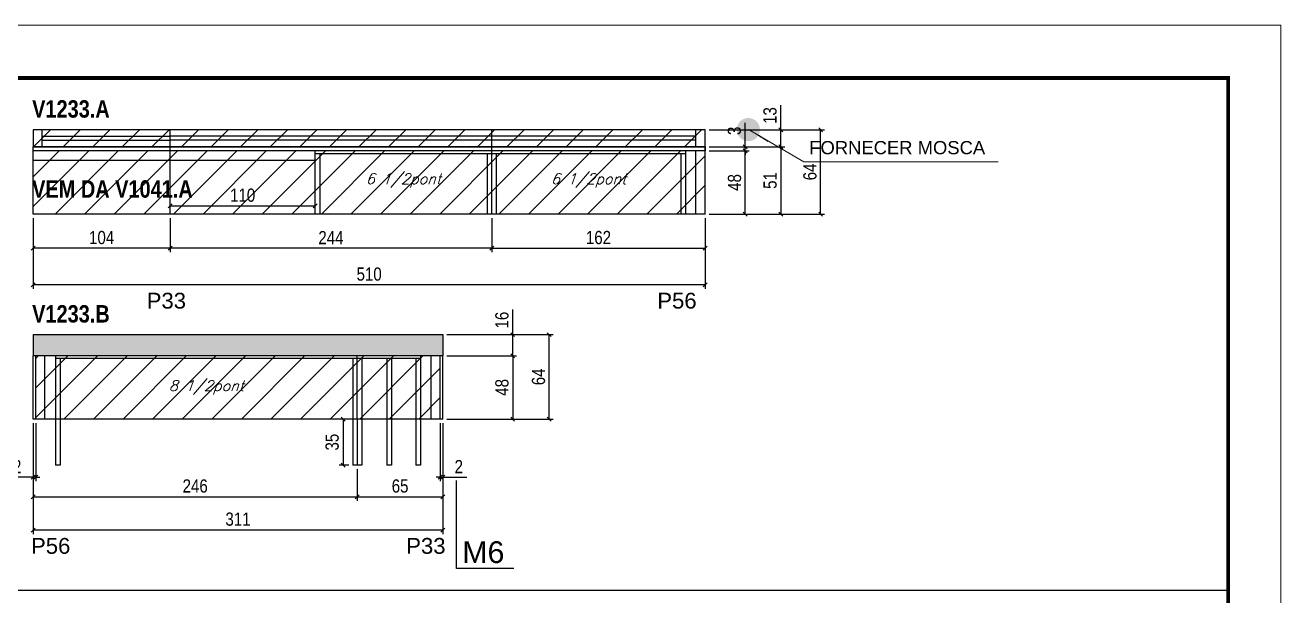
# Model space of a CAD drawing. Extents: x 3309 to 9563, y -2522 to 14608.
# Drawn here: x 5440 to 6393, y 7284 to 7716 of the extents above; entities that cross this region are included whole.
import ezdxf

# ---------------------------------------------------------------- set-up
doc = ezdxf.new("R2010")
doc.units = 0
doc.linetypes.add('DASHED', pattern=[0.75, 0.5, -0.25])
for name, color, linetype in [('5', 5, 'Continuous'), ('COTA', 241, 'Continuous'), ('NOMENCLATURA', 7, 'Continuous'), ('Painéis', 200, 'Continuous'), ('SARR_2.2x7', 40, 'Continuous'), ('SARR_3.5x7', 81, 'Continuous'), ('SARR_EDITAR', 141, 'Continuous'), ('texto', 7, 'Continuous')]:
    doc.layers.add(name, color=color, linetype=linetype)
for name, color, linetype, lineweight in [('CARIMBO', 255, 'Continuous', 9), ('Folhas', 255, 'Continuous', 9), ('Hachura', 251, 'Continuous', 9), ('SARRAFO DE PRESSAO', 251, 'DASHED', 9)]:
    doc.layers.add(name, color=color, linetype=linetype, lineweight=lineweight)
doc.styles.add('ARIAL', font='arial.ttf')
doc.styles.add('COTA TECNICA', font='techl___.ttf', dxfattribs={"height": 10})
doc.styles.add('Romans', font='romans.shx')
doc.styles.get("Standard").update_dxf_attribs({"font": 'arial.ttf'})
doc.styles.add('TECNICA', font='techb___.ttf', dxfattribs={"height": 10})
doc.dimstyles.new('3x', dxfattribs={"dimtxt": 10, "dimasz": 5, "dimexe": 7, "dimexo": 5, "dimgap": 4, "dimtad": 1, "dimdec": 4, "dimlfac": 0.333333, "dimdsep": 46, "dimtxsty": 'Standard', "dimblk": 'DOT', "dimcen": 0.09, "dimclrd": 1, "dimclre": 1, "dimclrt": 2, "dimadec": 0, "dimazin": 2, "dimtfac": 1, "dimtdec": 4, "dimtmove": 0, "dimatfit": 3, "dimldrblk": 'DOT', "dimfxl": 1, "dimtolj": 1, "dimtzin": 0, "dimlwd": 9, "dimlwe": 9, "dimarcsym": 0})
doc.dimstyles.new('PAINEL', dxfattribs={"dimtxt": 10, "dimasz": 3, "dimexe": 3, "dimexo": 3, "dimgap": 3, "dimtad": 1, "dimdec": 1, "dimzin": 12, "dimdsep": 46, "dimtxsty": 'COTA TECNICA', "dimblk1": 'OBLIQUE', "dimblk2": 'OBLIQUE', "dimsah": 1, "dimcen": 0.9, "dimclrd": 4, "dimclre": 4, "dimclrt": 240, "dimadec": 1, "dimazin": 3, "dimtfac": 1, "dimtdec": 1, "dimtmove": 0, "dimatfit": 3, "dimfxl": 1, "dimtolj": 1, "dimtzin": 12, "dimarcsym": 0})

# ---------------------------------------------------------------- blocks, each defined once
blk = doc.blocks.new('9999999999')
at = {"layer": 'Folhas'}
blk.add_lwpolyline([(98138.98, 34190.21), (99623.98, 34190.21), (99623.98, 35240.21), (98138.98, 35240.21)], close=True, dxfattribs=at)
at = {"layer": 'Folhas', "color": 30, "const_width": 3}
blk.add_lwpolyline([(98213.98, 34230.21), (99583.98, 34230.21), (99583.98, 35200.21), (98213.98, 35200.21)], close=True, dxfattribs=at)
blk = doc.blocks.new('_Oblique')
at = {"color": 0, "linetype": 'ByBlock', "lineweight": -2}
blk.add_line((-0.5, -0.5), (0.5, 0.5), dxfattribs=at)
blk = doc.blocks.new('*D2700')
at = {"layer": 'COTA', "color": 4, "linetype": 'ByBlock', "lineweight": -2, "transparency": 16777216}
for p, q in [((5550.06, 7570.1), (5550.06, 7544.19)), ((5794.06, 7570.1), (5794.06, 7544.19)), ((5794.06, 7547.19), (5550.06, 7547.19))]:
    blk.add_line(p, q, dxfattribs=at)
at = {"layer": 'Defpoints', "color": 0, "linetype": 'ByBlock', "transparency": 16777216}
for p in [(5550.06, 7573.1), (5794.06, 7573.1), (5550.06, 7547.19)]:
    blk.add_point(p, dxfattribs=at)
at = {"layer": 'COTA', "color": 4, "linetype": 'ByBlock', "lineweight": -2, "transparency": 16777216, "xscale": 3, "yscale": 3, "zscale": 3, "rotation": 180}
blk.add_blockref('_Oblique', (5550.06, 7547.19), dxfattribs=at)
at = {"layer": 'COTA', "color": 4, "linetype": 'ByBlock', "lineweight": -2, "transparency": 16777216, "xscale": 3, "yscale": 3, "zscale": 3}
blk.add_blockref('_Oblique', (5794.06, 7547.19), dxfattribs=at)
at = {"layer": 'COTA', "color": 240, "linetype": 'ByBlock', "transparency": 16777216, "insert": (5672.06, 7555.26), "char_height": 10, "attachment_point": 5, "style": 'COTA TECNICA'}
blk.add_mtext('\\A1;244', dxfattribs=at)
blk = doc.blocks.new('*D2701')
at = {"layer": 'COTA', "color": 4, "linetype": 'ByBlock', "lineweight": -2, "transparency": 16777216}
for p, q in [((5446.06, 7570.1), (5446.06, 7544.19)), ((5550.06, 7570.1), (5550.06, 7544.19)), ((5550.06, 7547.19), (5446.06, 7547.19))]:
    blk.add_line(p, q, dxfattribs=at)
at = {"layer": 'Defpoints', "color": 0, "linetype": 'ByBlock', "transparency": 16777216}
for p in [(5446.06, 7573.1), (5550.06, 7573.1), (5446.06, 7547.19)]:
    blk.add_point(p, dxfattribs=at)
at = {"layer": 'COTA', "color": 4, "linetype": 'ByBlock', "lineweight": -2, "transparency": 16777216, "xscale": 3, "yscale": 3, "zscale": 3, "rotation": 180}
blk.add_blockref('_Oblique', (5446.06, 7547.19), dxfattribs=at)
at = {"layer": 'COTA', "color": 4, "linetype": 'ByBlock', "lineweight": -2, "transparency": 16777216, "xscale": 3, "yscale": 3, "zscale": 3}
blk.add_blockref('_Oblique', (5550.06, 7547.19), dxfattribs=at)
at = {"layer": 'COTA', "color": 240, "linetype": 'ByBlock', "transparency": 16777216, "insert": (5498.06, 7555.29), "char_height": 10, "attachment_point": 5, "style": 'COTA TECNICA'}
blk.add_mtext('\\A1;104', dxfattribs=at)
blk = doc.blocks.new('*D2708')
at = {"layer": 'COTA', "color": 4, "linetype": 'ByBlock', "lineweight": -2, "transparency": 16777216}
for p, q in [((5446.06, 7570.1), (5446.06, 7516.48)), ((5956.06, 7570.1), (5956.06, 7516.48)), ((5956.06, 7519.48), (5446.06, 7519.48))]:
    blk.add_line(p, q, dxfattribs=at)
at = {"layer": 'Defpoints', "color": 0, "linetype": 'ByBlock', "transparency": 16777216}
for p in [(5446.06, 7573.1), (5956.06, 7573.1), (5446.06, 7519.48)]:
    blk.add_point(p, dxfattribs=at)
at = {"layer": 'COTA', "color": 4, "linetype": 'ByBlock', "lineweight": -2, "transparency": 16777216, "xscale": 3, "yscale": 3, "zscale": 3, "rotation": 180}
blk.add_blockref('_Oblique', (5446.06, 7519.48), dxfattribs=at)
at = {"layer": 'COTA', "color": 4, "linetype": 'ByBlock', "lineweight": -2, "transparency": 16777216, "xscale": 3, "yscale": 3, "zscale": 3}
blk.add_blockref('_Oblique', (5956.06, 7519.48), dxfattribs=at)
at = {"layer": 'COTA', "color": 240, "linetype": 'ByBlock', "transparency": 16777216, "insert": (5701.06, 7527.59), "char_height": 10, "attachment_point": 5, "style": 'COTA TECNICA'}
blk.add_mtext('\\A1;510', dxfattribs=at)
blk = doc.blocks.new('*D2709')
at = {"layer": 'COTA', "color": 4, "lineweight": -2, "transparency": 16777216}
for p, q in [((5794.06, 7570.1), (5794.06, 7544.19)), ((5956.06, 7570.1), (5956.06, 7544.19)), ((5794.06, 7547.19), (5956.06, 7547.19))]:
    blk.add_line(p, q, dxfattribs=at)
at = {"layer": 'Defpoints', "color": 0, "transparency": 16777216}
for p in [(5794.06, 7573.1), (5956.06, 7573.1), (5956.06, 7547.19)]:
    blk.add_point(p, dxfattribs=at)
at = {"layer": 'COTA', "color": 4, "lineweight": -2, "transparency": 16777216, "xscale": 3, "yscale": 3, "zscale": 3, "rotation": 180}
blk.add_blockref('_Oblique', (5794.06, 7547.19), dxfattribs=at)
at = {"layer": 'COTA', "color": 4, "lineweight": -2, "transparency": 16777216, "xscale": 3, "yscale": 3, "zscale": 3}
blk.add_blockref('_Oblique', (5956.06, 7547.19), dxfattribs=at)
at = {"layer": 'COTA', "color": 240, "transparency": 16777216, "insert": (5875.06, 7555.29), "char_height": 10, "attachment_point": 5, "style": 'COTA TECNICA'}
blk.add_mtext('\\A1;162', dxfattribs=at)
blk = doc.blocks.new('*D2710')
at = {"layer": 'COTA', "color": 4, "lineweight": -2, "transparency": 16777216}
for p, q in [((5959.06, 7624.1), (6016.46, 7624.1)), ((6013.46, 7624.1), (6013.46, 7573.1)), ((5959.06, 7573.1), (6016.46, 7573.1))]:
    blk.add_line(p, q, dxfattribs=at)
at = {"layer": 'Defpoints', "color": 0, "transparency": 16777216}
for p in [(5956.06, 7624.1), (5956.06, 7573.1), (6013.46, 7573.1)]:
    blk.add_point(p, dxfattribs=at)
at = {"layer": 'COTA', "color": 4, "lineweight": -2, "transparency": 16777216, "xscale": 3, "yscale": 3, "zscale": 3}
for p, rotation in [((6013.46, 7624.1), 90), ((6013.46, 7573.1), 270)]:
    blk.add_blockref('_Oblique', p, dxfattribs=dict(at, rotation=rotation))
at = {"layer": 'COTA', "color": 240, "transparency": 16777216, "insert": (6005.35, 7598.6), "char_height": 10, "attachment_point": 5, "rotation": 90, "style": 'COTA TECNICA'}
blk.add_mtext('\\A1;51', dxfattribs=at)
blk = doc.blocks.new('*D2711')
at = {"layer": 'COTA', "color": 4, "lineweight": -2, "transparency": 16777216}
for p, q in [((6013.46, 7637.1), (6013.46, 7655.62)), ((5959.06, 7637.1), (6016.46, 7637.1)), ((6013.46, 7624.1), (6013.46, 7637.1)), ((5959.06, 7624.1), (6016.46, 7624.1))]:
    blk.add_line(p, q, dxfattribs=at)
at = {"layer": 'Defpoints', "color": 0, "transparency": 16777216}
for p in [(5956.06, 7637.1), (6013.46, 7637.1), (5956.06, 7624.1)]:
    blk.add_point(p, dxfattribs=at)
at = {"layer": 'COTA', "color": 4, "lineweight": -2, "transparency": 16777216, "xscale": 3, "yscale": 3, "zscale": 3}
for p, rotation in [((6013.46, 7637.1), 90), ((6013.46, 7624.1), 270)]:
    blk.add_blockref('_Oblique', p, dxfattribs=dict(at, rotation=rotation))
at = {"layer": 'COTA', "color": 240, "transparency": 16777216, "insert": (6005.24, 7647.86), "char_height": 10, "attachment_point": 5, "rotation": 90, "style": 'COTA TECNICA'}
blk.add_mtext('\\A1;13', dxfattribs=at)
blk = doc.blocks.new('*D2702')
at = {"layer": 'COTA', "color": 4, "lineweight": -2, "transparency": 16777216}
for p, q in [((5959.06, 7637.1), (6046.66, 7637.1)), ((6043.66, 7573.1), (6043.66, 7637.1)), ((5959.06, 7573.1), (6046.66, 7573.1))]:
    blk.add_line(p, q, dxfattribs=at)
at = {"layer": 'Defpoints', "color": 0, "transparency": 16777216}
for p in [(5956.06, 7637.1), (6043.66, 7637.1), (5956.06, 7573.1)]:
    blk.add_point(p, dxfattribs=at)
at = {"layer": 'COTA', "color": 4, "lineweight": -2, "transparency": 16777216, "xscale": 3, "yscale": 3, "zscale": 3}
for p, rotation in [((6043.66, 7637.1), 90), ((6043.66, 7573.1), 270)]:
    blk.add_blockref('_Oblique', p, dxfattribs=dict(at, rotation=rotation))
at = {"layer": 'COTA', "color": 240, "transparency": 16777216, "insert": (6035.56, 7605.1), "char_height": 10, "attachment_point": 5, "rotation": 90, "style": 'COTA TECNICA'}
blk.add_mtext('\\A1;64', dxfattribs=at)
blk = doc.blocks.new('*D2704')
at = {"layer": 'COTA', "color": 4, "lineweight": -2, "transparency": 16777216}
for p, q in [((5550.06, 7576.1), (5550.06, 7582.34)), ((5550.06, 7579.34), (5660.06, 7579.34)), ((5660.06, 7576.1), (5660.06, 7582.34))]:
    blk.add_line(p, q, dxfattribs=at)
at = {"layer": 'Defpoints', "color": 0, "transparency": 16777216}
for p in [(5660.06, 7579.34), (5550.06, 7573.1), (5660.06, 7573.1)]:
    blk.add_point(p, dxfattribs=at)
at = {"layer": 'COTA', "color": 4, "lineweight": -2, "transparency": 16777216, "xscale": 3, "yscale": 3, "zscale": 3, "rotation": 180}
blk.add_blockref('_Oblique', (5550.06, 7579.34), dxfattribs=at)
at = {"layer": 'COTA', "color": 4, "lineweight": -2, "transparency": 16777216, "xscale": 3, "yscale": 3, "zscale": 3}
blk.add_blockref('_Oblique', (5660.06, 7579.34), dxfattribs=at)
at = {"layer": 'COTA', "color": 240, "transparency": 16777216, "insert": (5605.06, 7587.44), "char_height": 10, "attachment_point": 5, "style": 'COTA TECNICA'}
blk.add_mtext('\\A1;110', dxfattribs=at)
blk = doc.blocks.new('*D2705')
at = {"layer": 'COTA', "color": 4, "lineweight": -2, "transparency": 16777216}
for p, q in [((5959.06, 7621.1), (5989.42, 7621.1)), ((5986.42, 7573.1), (5986.42, 7621.1)), ((5959.06, 7573.1), (5989.42, 7573.1))]:
    blk.add_line(p, q, dxfattribs=at)
at = {"layer": 'Defpoints', "color": 0, "transparency": 16777216}
for p in [(5956.06, 7621.1), (5986.42, 7621.1), (5956.06, 7573.1)]:
    blk.add_point(p, dxfattribs=at)
at = {"layer": 'COTA', "color": 4, "lineweight": -2, "transparency": 16777216, "xscale": 3, "yscale": 3, "zscale": 3}
for p, rotation in [((5986.42, 7621.1), 90), ((5986.42, 7573.1), 270)]:
    blk.add_blockref('_Oblique', p, dxfattribs=dict(at, rotation=rotation))
at = {"layer": 'COTA', "color": 240, "transparency": 16777216, "insert": (5978.32, 7597.1), "char_height": 10, "attachment_point": 5, "rotation": 90, "style": 'COTA TECNICA'}
blk.add_mtext('\\A1;48', dxfattribs=at)
blk = doc.blocks.new('*D2706')
at = {"layer": 'COTA', "color": 4, "lineweight": -2, "transparency": 16777216}
for p, q in [((5986.42, 7624.1), (5986.42, 7642.43)), ((5959.06, 7624.1), (5989.42, 7624.1)), ((5986.42, 7621.1), (5986.42, 7624.1)), ((5959.06, 7621.1), (5989.42, 7621.1)), ((5986.42, 7621.1), (5986.42, 7618.1))]:
    blk.add_line(p, q, dxfattribs=at)
at = {"layer": 'Defpoints', "color": 0, "transparency": 16777216}
for p in [(5956.06, 7624.1), (5986.42, 7624.1), (5956.06, 7621.1)]:
    blk.add_point(p, dxfattribs=at)
at = {"layer": 'COTA', "color": 4, "lineweight": -2, "transparency": 16777216, "xscale": 3, "yscale": 3, "zscale": 3}
for p, rotation in [((5986.42, 7624.1), 270), ((5986.42, 7621.1), 90)]:
    blk.add_blockref('_Oblique', p, dxfattribs=dict(at, rotation=rotation))
at = {"layer": 'COTA', "color": 240, "transparency": 16777216, "insert": (5978.2, 7636.27), "char_height": 10, "attachment_point": 5, "rotation": 90, "style": 'COTA TECNICA'}
blk.add_mtext('\\A1;3', dxfattribs=at)
blk = doc.blocks.new('_Dot')
at = {"color": 0, "linetype": 'ByBlock', "lineweight": -2}
blk.add_line((-0.5, 0), (-1, 0), dxfattribs=at)
at = {"color": 0, "linetype": 'ByBlock', "const_width": 0.5}
blk.add_lwpolyline([(-0.25, 0, 1), (0.25, 0, 1)], format="xyb", close=True, dxfattribs=at)
blk = doc.blocks.new('*D2713')
at = {"layer": 'COTA', "color": 4, "linetype": 'ByBlock', "lineweight": -2, "transparency": 16777216}
for p, q in [((5446.06, 7414.71), (5446.06, 7330.55)), ((5757.02, 7414.71), (5757.02, 7330.55)), ((5757.02, 7333.55), (5446.06, 7333.55))]:
    blk.add_line(p, q, dxfattribs=at)
at = {"layer": 'Defpoints', "color": 0, "linetype": 'ByBlock', "transparency": 16777216}
for p in [(5446.06, 7417.71), (5757.02, 7417.71), (5446.06, 7333.55)]:
    blk.add_point(p, dxfattribs=at)
at = {"layer": 'COTA', "color": 4, "linetype": 'ByBlock', "lineweight": -2, "transparency": 16777216, "xscale": 3, "yscale": 3, "zscale": 3, "rotation": 180}
blk.add_blockref('_Oblique', (5446.06, 7333.55), dxfattribs=at)
at = {"layer": 'COTA', "color": 4, "linetype": 'ByBlock', "lineweight": -2, "transparency": 16777216, "xscale": 3, "yscale": 3, "zscale": 3}
blk.add_blockref('_Oblique', (5757.02, 7333.55), dxfattribs=at)
at = {"layer": 'COTA', "color": 240, "linetype": 'ByBlock', "transparency": 16777216, "insert": (5601.54, 7341.77), "char_height": 10, "attachment_point": 5, "style": 'COTA TECNICA'}
blk.add_mtext('\\A1;311', dxfattribs=at)
blk = doc.blocks.new('*D2714')
at = {"layer": 'COTA', "color": 4, "lineweight": -2, "transparency": 16777216}
for p, q in [((5446.06, 7414.71), (5446.06, 7355.81)), ((5692.06, 7379.71), (5692.06, 7355.81)), ((5446.06, 7358.81), (5692.06, 7358.81))]:
    blk.add_line(p, q, dxfattribs=at)
at = {"layer": 'Defpoints', "color": 0, "transparency": 16777216}
for p in [(5446.06, 7417.71), (5692.06, 7382.71), (5692.06, 7358.81)]:
    blk.add_point(p, dxfattribs=at)
at = {"layer": 'COTA', "color": 4, "lineweight": -2, "transparency": 16777216, "xscale": 3, "yscale": 3, "zscale": 3, "rotation": 180}
blk.add_blockref('_Oblique', (5446.06, 7358.81), dxfattribs=at)
at = {"layer": 'COTA', "color": 4, "lineweight": -2, "transparency": 16777216, "xscale": 3, "yscale": 3, "zscale": 3}
blk.add_blockref('_Oblique', (5692.06, 7358.81), dxfattribs=at)
at = {"layer": 'COTA', "color": 240, "transparency": 16777216, "insert": (5569.06, 7366.91), "char_height": 10, "attachment_point": 5, "style": 'COTA TECNICA'}
blk.add_mtext('\\A1;246', dxfattribs=at)
blk = doc.blocks.new('*D2715')
at = {"layer": 'COTA', "color": 4, "lineweight": -2, "transparency": 16777216}
for p, q in [((5757.02, 7414.71), (5757.02, 7355.81)), ((5692.06, 7379.71), (5692.06, 7355.81)), ((5692.06, 7358.81), (5757.02, 7358.81))]:
    blk.add_line(p, q, dxfattribs=at)
at = {"layer": 'Defpoints', "color": 0, "transparency": 16777216}
for p in [(5757.02, 7417.71), (5692.06, 7382.71), (5757.02, 7358.81)]:
    blk.add_point(p, dxfattribs=at)
at = {"layer": 'COTA', "color": 4, "lineweight": -2, "transparency": 16777216, "xscale": 3, "yscale": 3, "zscale": 3, "rotation": 180}
blk.add_blockref('_Oblique', (5692.06, 7358.81), dxfattribs=at)
at = {"layer": 'COTA', "color": 4, "lineweight": -2, "transparency": 16777216, "xscale": 3, "yscale": 3, "zscale": 3}
blk.add_blockref('_Oblique', (5757.02, 7358.81), dxfattribs=at)
at = {"layer": 'COTA', "color": 240, "transparency": 16777216, "insert": (5724.54, 7366.92), "char_height": 10, "attachment_point": 5, "style": 'COTA TECNICA'}
blk.add_mtext('\\A1;65', dxfattribs=at)
blk = doc.blocks.new('*D2716')
at = {"layer": 'COTA', "color": 4, "lineweight": -2, "transparency": 16777216}
for p, q in [((5446.06, 7414.71), (5446.06, 7370.64)), ((5448.06, 7414.71), (5448.06, 7370.64)), ((5446.06, 7373.64), (5427.95, 7373.64)), ((5448.06, 7373.64), (5446.06, 7373.64)), ((5448.06, 7373.64), (5451.06, 7373.64))]:
    blk.add_line(p, q, dxfattribs=at)
at = {"layer": 'Defpoints', "color": 0, "transparency": 16777216}
for p in [(5446.06, 7417.71), (5448.06, 7417.71), (5446.06, 7373.64)]:
    blk.add_point(p, dxfattribs=at)
at = {"layer": 'COTA', "color": 4, "lineweight": -2, "transparency": 16777216, "xscale": 3, "yscale": 3, "zscale": 3}
blk.add_blockref('_Oblique', (5446.06, 7373.64), dxfattribs=at)
at = {"layer": 'COTA', "color": 4, "lineweight": -2, "transparency": 16777216, "xscale": 3, "yscale": 3, "zscale": 3, "rotation": 180}
blk.add_blockref('_Oblique', (5448.06, 7373.64), dxfattribs=at)
at = {"layer": 'COTA', "color": 240, "transparency": 16777216, "insert": (5434.01, 7381.64), "char_height": 10, "attachment_point": 5, "style": 'COTA TECNICA'}
blk.add_mtext('\\A1;2', dxfattribs=at)
blk = doc.blocks.new('*D2712')
at = {"layer": 'COTA', "color": 4, "lineweight": -2, "transparency": 16777216}
for p, q in [((5755.02, 7414.71), (5755.02, 7370.64)), ((5757.02, 7414.71), (5757.02, 7370.64)), ((5755.02, 7373.64), (5752.02, 7373.64)), ((5755.02, 7373.64), (5757.02, 7373.64)), ((5757.02, 7373.64), (5775.14, 7373.64))]:
    blk.add_line(p, q, dxfattribs=at)
at = {"layer": 'Defpoints', "color": 0, "transparency": 16777216}
for p in [(5755.02, 7417.71), (5757.02, 7417.71), (5757.02, 7373.64)]:
    blk.add_point(p, dxfattribs=at)
at = {"layer": 'COTA', "color": 4, "lineweight": -2, "transparency": 16777216, "xscale": 3, "yscale": 3, "zscale": 3}
blk.add_blockref('_Oblique', (5755.02, 7373.64), dxfattribs=at)
at = {"layer": 'COTA', "color": 4, "lineweight": -2, "transparency": 16777216, "xscale": 3, "yscale": 3, "zscale": 3, "rotation": 180}
blk.add_blockref('_Oblique', (5757.02, 7373.64), dxfattribs=at)
at = {"layer": 'COTA', "color": 240, "transparency": 16777216, "insert": (5769.08, 7381.64), "char_height": 10, "attachment_point": 5, "style": 'COTA TECNICA'}
blk.add_mtext('\\A1;2', dxfattribs=at)
blk = doc.blocks.new('*D2717')
at = {"layer": 'COTA', "color": 4, "lineweight": -2, "transparency": 16777216}
for p, q in [((5760.02, 7465.71), (5812.96, 7465.71)), ((5809.96, 7465.71), (5809.96, 7417.71)), ((5760.02, 7417.71), (5812.96, 7417.71))]:
    blk.add_line(p, q, dxfattribs=at)
at = {"layer": 'Defpoints', "color": 0, "transparency": 16777216}
for p in [(5757.02, 7465.71), (5757.02, 7417.71), (5809.96, 7417.71)]:
    blk.add_point(p, dxfattribs=at)
at = {"layer": 'COTA', "color": 4, "lineweight": -2, "transparency": 16777216, "xscale": 3, "yscale": 3, "zscale": 3}
for p, rotation in [((5809.96, 7465.71), 90), ((5809.96, 7417.71), 270)]:
    blk.add_blockref('_Oblique', p, dxfattribs=dict(at, rotation=rotation))
at = {"layer": 'COTA', "color": 240, "transparency": 16777216, "insert": (5801.86, 7441.71), "char_height": 10, "attachment_point": 5, "rotation": 90, "style": 'COTA TECNICA'}
blk.add_mtext('\\A1;48', dxfattribs=at)
blk = doc.blocks.new('*D2718')
at = {"layer": 'COTA', "color": 4, "lineweight": -2, "transparency": 16777216}
for p, q in [((5809.96, 7481.71), (5809.96, 7500.72)), ((5760.02, 7481.71), (5812.96, 7481.71)), ((5809.96, 7465.71), (5809.96, 7481.71)), ((5760.02, 7465.71), (5812.96, 7465.71))]:
    blk.add_line(p, q, dxfattribs=at)
at = {"layer": 'Defpoints', "color": 0, "transparency": 16777216}
for p in [(5757.02, 7481.71), (5809.96, 7481.71), (5757.02, 7465.71)]:
    blk.add_point(p, dxfattribs=at)
at = {"layer": 'COTA', "color": 4, "lineweight": -2, "transparency": 16777216, "xscale": 3, "yscale": 3, "zscale": 3}
for p, rotation in [((5809.96, 7481.71), 90), ((5809.96, 7465.71), 270)]:
    blk.add_blockref('_Oblique', p, dxfattribs=dict(at, rotation=rotation))
at = {"layer": 'COTA', "color": 240, "transparency": 16777216, "insert": (5801.85, 7492.72), "char_height": 10, "attachment_point": 5, "rotation": 90, "style": 'COTA TECNICA'}
blk.add_mtext('\\A1;16', dxfattribs=at)
blk = doc.blocks.new('*D2719')
at = {"layer": 'COTA', "color": 4, "lineweight": -2, "transparency": 16777216}
for p, q in [((5760.02, 7481.71), (5840.69, 7481.71)), ((5837.69, 7417.71), (5837.69, 7481.71)), ((5760.02, 7417.71), (5840.69, 7417.71))]:
    blk.add_line(p, q, dxfattribs=at)
at = {"layer": 'Defpoints', "color": 0, "transparency": 16777216}
for p in [(5757.02, 7481.71), (5837.69, 7481.71), (5757.02, 7417.71)]:
    blk.add_point(p, dxfattribs=at)
at = {"layer": 'COTA', "color": 4, "lineweight": -2, "transparency": 16777216, "xscale": 3, "yscale": 3, "zscale": 3}
for p, rotation in [((5837.69, 7481.71), 90), ((5837.69, 7417.71), 270)]:
    blk.add_blockref('_Oblique', p, dxfattribs=dict(at, rotation=rotation))
at = {"layer": 'COTA', "color": 240, "transparency": 16777216, "insert": (5829.59, 7449.71), "char_height": 10, "attachment_point": 5, "rotation": 90, "style": 'COTA TECNICA'}
blk.add_mtext('\\A1;64', dxfattribs=at)
blk = doc.blocks.new('*D2722')
at = {"layer": 'COTA', "color": 4, "lineweight": -2, "transparency": 16777216}
for p, q in [((5685.56, 7417.71), (5678.24, 7417.71)), ((5681.24, 7417.71), (5681.24, 7382.71)), ((5685.56, 7382.71), (5678.24, 7382.71))]:
    blk.add_line(p, q, dxfattribs=at)
at = {"layer": 'Defpoints', "color": 0, "transparency": 16777216}
for p in [(5688.56, 7417.71), (5681.24, 7382.71), (5688.56, 7382.71)]:
    blk.add_point(p, dxfattribs=at)
at = {"layer": 'COTA', "color": 4, "lineweight": -2, "transparency": 16777216, "xscale": 3, "yscale": 3, "zscale": 3}
for p, rotation in [((5681.24, 7417.71), 90), ((5681.24, 7382.71), 270)]:
    blk.add_blockref('_Oblique', p, dxfattribs=dict(at, rotation=rotation))
at = {"layer": 'COTA', "color": 240, "transparency": 16777216, "insert": (5673.02, 7400.21), "char_height": 10, "attachment_point": 5, "rotation": 90, "style": 'COTA TECNICA'}
blk.add_mtext('\\A1;35', dxfattribs=at)

msp = doc.modelspace()

# ---------------------------------------------------------------- hatches: boundary and pattern name
at = {"layer": 'COTA'}
h = msp.add_hatch(dxfattribs=at)
h.set_pattern_fill('AR-CONC', color=256, scale=0.03)
h.set_pattern_definition([(50, (1635.2987, 55.3262), (5.46554, -0.4781726), [0.5715, -6.2865]), (355, (1635.2987, 55.326), (-1.0573026, 5.7317054), [0.4572, -5.0292175]), (100.451445, (1635.754, 55.2864), (4.4082374, 5.2535326), [0.4857003, -5.3427073]), (46.1842, (1635.299, 56.85), (8.132371, -1.26127), [0.85725, -9.42975]), (96.63556, (1635.9764, 56.745), (7.122124, 7.422784), [0.728551, -8.014068]), (351.18415, (1635.299, 56.85), (7.122124, 7.422784), [0.685799, -7.543792]), (21, (1636.0607, 56.4692), (4.5484317, -3.067956), [0.5715, -6.2865]), (326, (1636.0607, 56.469), (1.854061, 5.525639), [0.4572, -5.0292]), (71.451445, (1636.44, 56.2136), (6.4024926, 2.457683), [0.4857003, -5.342698]), (37.5, (1635.2987, 55.3262), (0.0926581, 2.53665117), [0, -4.96824, 0, -5.1054, 0, -5.04825]), (7.5, (1635.2987, 55.3262), (2.0045899, 3.00541724), [0, -2.91084, 0, -4.85394, 0, -1.92405]), (327.5, (1633.5995, 55.3262), (4.06771786, -0.1718623), [0, -1.905, 0, -5.9436, 0, -7.8867]), (317.5, (1632.8375, 55.3262), (4.4438754, 0.7627947), [0, -2.4765, 0, -3.94716, 0, -5.6007])])
h.paths.add_polyline_path([(5446.06, 7481.71), (5446.06, 7465.71), (5757.02, 7465.71), (5757.02, 7481.71)])
at = {"layer": 'Hachura', "linetype": 'ByBlock'}
h = msp.add_hatch(dxfattribs=at)
h.set_pattern_fill('ANSI31', color=256, scale=5)
h.paths.add_polyline_path([(5550.06, 7621.1), (5446.06, 7621.1), (5446.06, 7573.1), (5550.06, 7573.1)])
h.paths.add_polyline_path([(5794.06, 7621.1), (5550.06, 7621.1), (5550.06, 7573.1), (5794.06, 7573.1)])
h.paths.add_polyline_path([(5956.06, 7621.1), (5794.06, 7621.1), (5794.06, 7573.1), (5956.06, 7573.1)])
h.paths.add_polyline_path([(5956.06, 7637.1), (5794.06, 7637.1), (5794.06, 7624.1), (5956.06, 7624.1)])
h.paths.add_polyline_path([(5794.06, 7637.1), (5550.06, 7637.1), (5550.06, 7624.1), (5794.06, 7624.1)])
h.paths.add_polyline_path([(5550.06, 7637.1), (5446.06, 7637.1), (5446.06, 7624.1), (5550.06, 7624.1)])
h = msp.add_hatch(dxfattribs=at)
h.set_pattern_fill('ANSI31', color=256, scale=5)
h.set_pattern_definition([(45, (0, 17.565), (-11.22532, 11.22532), [])])
h.paths.add_polyline_path([(5692.06, 7465.71), (5448.06, 7465.71), (5448.06, 7417.71), (5692.06, 7417.71)])
h.paths.add_polyline_path([(5755.02, 7465.71), (5692.06, 7465.71), (5692.06, 7417.71), (5755.02, 7417.71)])

# ---------------------------------------------------------------- linework, layer by layer
at = {"layer": 'COTA'}
for p, q in [((5446.06, 7481.71), (5446.06, 7465.71)), ((5446.06, 7481.71), (5757.02, 7481.71)), ((5757.02, 7481.71), (5757.02, 7465.71)), ((5692.06, 7417.71), (5692.06, 7382.71)), ((5466.56, 7382.71), (5463.06, 7382.71)), ((5695.56, 7382.71), (5688.56, 7382.71)), ((5717.94, 7382.71), (5714.44, 7382.71)), ((5740.02, 7382.71), (5736.52, 7382.71)), ((4982.87, 7288.02), (6352.87, 7288.02))]:
    msp.add_line(p, q, dxfattribs=at)
at = {"layer": 'NOMENCLATURA', "linetype": 'Continuous'}
for p, q in [((5767.22, 7304.35), (5767.22, 7371.13)), ((5810.93, 7304.35), (5767.22, 7304.35))]:
    msp.add_line(p, q, dxfattribs=at)
at = {"layer": 'Painéis', "linetype": 'ByBlock'}
for p, q in [((5550.06, 7573.1), (5550.06, 7637.1)), ((5794.06, 7573.1), (5794.06, 7637.1)), ((5956.06, 7624.1), (5446.06, 7624.1)), ((5446.06, 7573.1), (5446.06, 7624.1)), ((5956.06, 7573.1), (5956.06, 7624.1)), ((5956.06, 7573.1), (5446.06, 7573.1)), ((5757.02, 7465.71), (5446.06, 7465.71)), ((5446.06, 7417.71), (5446.06, 7465.71)), ((5448.06, 7417.71), (5448.06, 7465.71)), ((5692.06, 7417.71), (5692.06, 7465.71)), ((5755.02, 7417.71), (5755.02, 7465.71)), ((5757.02, 7417.71), (5757.02, 7465.71)), ((5757.02, 7417.71), (5446.06, 7417.71))]:
    msp.add_line(p, q, dxfattribs=at)
at = {"layer": 'Painéis', "linetype": 'ByBlock', "elevation": 0}
for points in [[(5446.06, 7624.1), (5956.06, 7624.1), (5956.06, 7637.1), (5446.06, 7637.1)], [(5956.06, 7621.1), (5446.06, 7621.1), (5446.06, 7624.1), (5956.06, 7624.1)]]:
    msp.add_lwpolyline(points, close=True, dxfattribs=at)
at = {"layer": 'SARR_2.2x7', "linetype": 'Continuous'}
for p, q in [((5453.06, 7624.1), (5453.06, 7637.1)), ((5949.06, 7624.1), (5949.06, 7637.1)), ((5446.06, 7614.1), (5550.06, 7614.1)), ((5550.06, 7614.1), (5660.06, 7614.1)), ((5794.06, 7618.9), (5660.06, 7618.9)), ((5941.06, 7618.9), (5794.06, 7618.9)), ((5949.06, 7573.1), (5949.06, 7621.1)), ((5455.06, 7417.71), (5455.06, 7465.71)), ((5692.06, 7463.51), (5463.06, 7463.51)), ((5740.02, 7463.51), (5692.06, 7463.51)), ((5748.02, 7417.71), (5748.02, 7465.71))]:
    msp.add_line(p, q, dxfattribs=at)
at = {"layer": 'SARR_3.5x7'}
for p, q in [((5660.06, 7573.1), (5660.06, 7621.1)), ((5663.56, 7618.9), (5663.56, 7573.1)), ((5790.56, 7618.9), (5790.56, 7573.1)), ((5797.56, 7618.9), (5797.56, 7573.1)), ((5937.56, 7618.9), (5937.56, 7573.1)), ((5941.06, 7621.1), (5941.06, 7573.1)), ((5463.06, 7465.71), (5463.06, 7382.71)), ((5466.56, 7463.51), (5466.56, 7382.71)), ((5688.56, 7463.51), (5688.56, 7382.71)), ((5695.56, 7463.51), (5695.56, 7382.71)), ((5714.44, 7463.51), (5714.44, 7382.71)), ((5717.94, 7463.51), (5717.94, 7382.71)), ((5736.52, 7463.51), (5736.52, 7382.71)), ((5740.02, 7465.71), (5740.02, 7382.71))]:
    msp.add_line(p, q, dxfattribs=at)
at = {"layer": 'SARR_EDITAR'}
for p, q in [((5453.06, 7632.1), (5550.06, 7632.1)), ((5453.06, 7629.1), (5550.06, 7629.1)), ((5794.06, 7632.1), (5550.06, 7632.1)), ((5794.06, 7629.1), (5550.06, 7629.1)), ((5949.06, 7632.1), (5794.06, 7632.1)), ((5949.06, 7629.1), (5794.06, 7629.1))]:
    msp.add_line(p, q, dxfattribs=at)

# ---------------------------------------------------------------- block references
at = {"layer": 'SARRAFO DE PRESSAO', "color": 6, "linetype": 'ByBlock'}
msp.add_blockref('9999999999', (-93231.11, -27523.8), dxfattribs=at)

# ---------------------------------------------------------------- texts
at = {"layer": '5', "linetype": 'Continuous'}
for s, p in [('P33', (5532.26, 7501.47)), ('P56', (5919.71, 7501.47)), ('P56', (5444.51, 7315.54)), ('P33', (5729.2, 7315.54))]:
    msp.add_text(s, height=12, rotation=359.99996, dxfattribs=at).set_placement(p)
at = {"layer": 'CARIMBO', "style": 'ARIAL'}
msp.add_text('FORNECER MOSCA', height=10, dxfattribs=at).set_placement((6035, 7618.53))
at = {"layer": 'NOMENCLATURA', "style": 'TECNICA'}
for s, p in [('V1233.A', (5445.35, 7646.29)), ('VEM DA V1041.A', (5445.35, 7585.57)), ('V1233.B', (5445.35, 7490.9))]:
    msp.add_text(s, height=13.2, dxfattribs=at).set_placement(p)
at = {"layer": 'NOMENCLATURA', "linetype": 'Continuous'}
msp.add_text('M6', height=16.5, dxfattribs=at).set_placement((5771.68, 7308.55))
at = {"layer": 'texto', "color": 2, "char_height": 8, "attachment_point": 5, "style": 'Romans'}
for s, insert in [('{\\Q19;\\C256;6 1/2pont}', (5727.06, 7598.6)), ('{\\Q19;\\C256;6 1/2pont}', (5867.56, 7598.6)), ('{\\Q19;\\C256;8 1/2pont}', (5577.56, 7441.71))]:
    msp.add_mtext(s, dxfattribs=dict(at, insert=insert))

# ---------------------------------------------------------------- dimensions: what is measured, and where the dimension line sits
at = {"layer": 'COTA'}
for base, p1, p2, angle, picture, middle in [((6013.46, 7637.1), (5956.06, 7624.1), (5956.06, 7637.1), 90, '*D2711', (6005.24, 7647.86)), ((5986.42, 7624.1), (5956.06, 7621.1), (5956.06, 7624.1), 90, '*D2706', (5978.2, 7636.27)), ((6043.66, 7637.1), (5956.06, 7573.1), (5956.06, 7637.1), 90, '*D2702', (6035.56, 7605.1)), ((6013.46, 7573.1), (5956.06, 7624.1), (5956.06, 7573.1), 90, '*D2710', (6005.35, 7598.6)), ((5986.42, 7621.1), (5956.06, 7573.1), (5956.06, 7621.1), 90, '*D2705', (5978.32, 7597.1)), ((5809.96, 7481.71), (5757.02, 7465.71), (5757.02, 7481.71), 90, '*D2718', (5801.85, 7492.72)), ((5837.69, 7481.71), (5757.02, 7417.71), (5757.02, 7481.71), 90, '*D2719', (5829.59, 7449.71)), ((5809.96, 7417.71), (5757.02, 7465.71), (5757.02, 7417.71), 90, '*D2717', (5801.86, 7441.71)), ((5681.24, 7382.71), (5688.56, 7417.71), (5688.56, 7382.71), 90, '*D2722', (5673.02, 7400.21)), ((5757.02, 7373.64), (5755.02, 7417.71), (5757.02, 7417.71), 180, '*D2712', (5769.08, 7381.64))]:
    dim = msp.add_linear_dim(base=base, p1=p1, p2=p2, angle=angle, dimstyle='PAINEL', dxfattribs=at)
    dim.commit()
    dim.dimension.update_dxf_attribs({"geometry": picture, "text_midpoint": middle})
for base, p1, p2, picture, middle in [((5660.06, 7579.34), (5550.06, 7573.1), (5660.06, 7573.1), '*D2704', (5605.06, 7587.44)), ((5757.02, 7358.81), (5692.06, 7382.71), (5757.02, 7417.71), '*D2715', (5724.54, 7366.92))]:
    dim = msp.add_linear_dim(base=base, p1=p1, p2=p2, dimstyle='PAINEL', override={"dimtmove": 1}, dxfattribs=at)
    dim.commit()
    dim.dimension.update_dxf_attribs({"geometry": picture, "text_midpoint": middle})
at = {"layer": 'COTA', "linetype": 'ByBlock'}
dim = msp.add_linear_dim(base=(5446.06, 7547.19), p1=(5550.06, 7573.1), p2=(5446.06, 7573.1), angle=180, dimstyle='PAINEL', override={"dimtmove": 1}, dxfattribs=at)
dim.commit()
dim.dimension.update_dxf_attribs({"geometry": '*D2701', "text_midpoint": (5498.06, 7555.29)})
for base, p1, p2, picture, middle in [((5446.06, 7519.48), (5956.06, 7573.1), (5446.06, 7573.1), '*D2708', (5701.06, 7527.59)), ((5550.06, 7547.19), (5794.06, 7573.1), (5550.06, 7573.1), '*D2700', (5672.06, 7555.26)), ((5446.06, 7333.55), (5757.02, 7417.71), (5446.06, 7417.71), '*D2713', (5601.54, 7341.77))]:
    dim = msp.add_linear_dim(base=base, p1=p1, p2=p2, angle=180, dimstyle='PAINEL', dxfattribs=at)
    dim.commit()
    dim.dimension.update_dxf_attribs({"geometry": picture, "text_midpoint": middle})
at = {"layer": 'COTA'}
for base, p1, p2, picture, middle in [((5956.06, 7547.19), (5794.06, 7573.1), (5956.06, 7573.1), '*D2709', (5875.06, 7555.29)), ((5446.06, 7373.64), (5448.06, 7417.71), (5446.06, 7417.71), '*D2716', (5434.01, 7381.64)), ((5692.06, 7358.81), (5446.06, 7417.71), (5692.06, 7382.71), '*D2714', (5569.06, 7366.91))]:
    dim = msp.add_linear_dim(base=base, p1=p1, p2=p2, dimstyle='PAINEL', dxfattribs=at)
    dim.commit()
    dim.dimension.update_dxf_attribs({"geometry": picture, "text_midpoint": middle})

# ---------------------------------------------------------------- leaders
at = {"layer": 'Hachura'}
msp.add_leader([(5988.81, 7637.24), (6030.92, 7612.81), (6178.37, 7612.81)], dimstyle='3x', override={"dimasz": 17.5, "dimgap": 4, "dimtad": 0}, dxfattribs=at)

doc.saveas('drawing.dxf')
